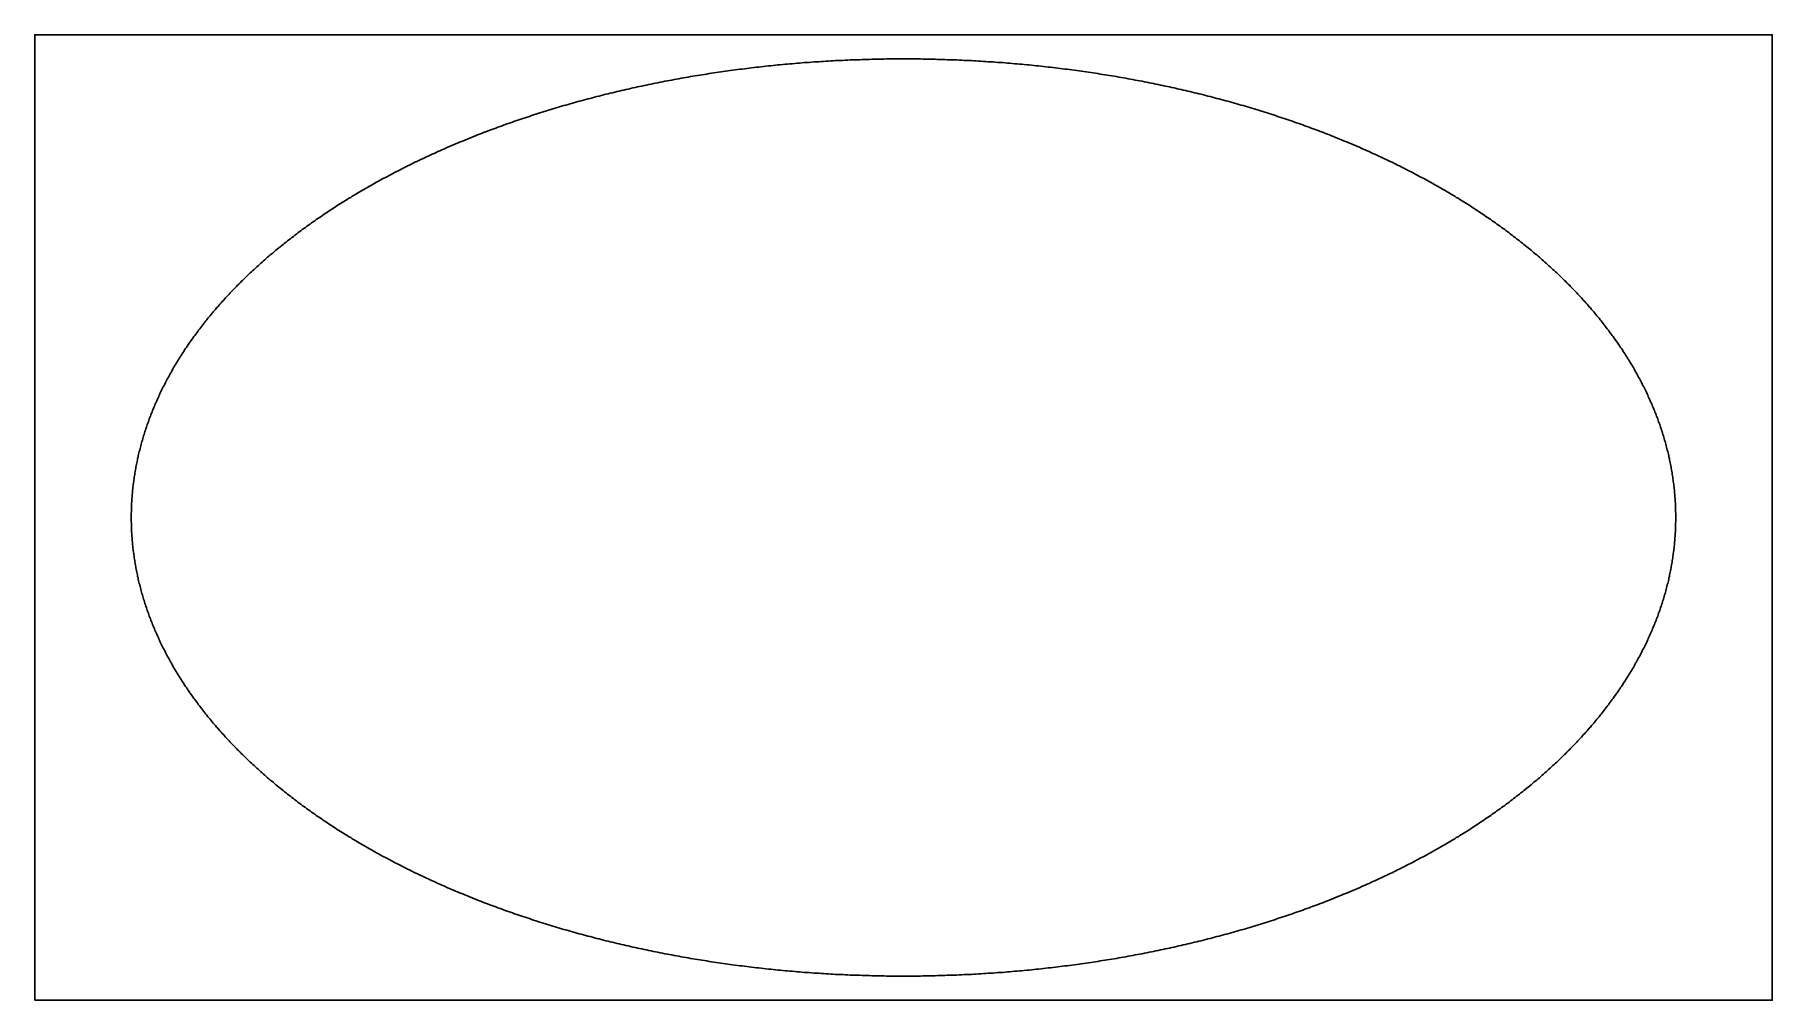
# Model space of a CAD drawing. Header units: inches. Extents: x 0 to 18, y 0 to 10.
import ezdxf

# ---------------------------------------------------------------- set-up
doc = ezdxf.new("R2010")
doc.units = ezdxf.units.IN
doc.header["$MEASUREMENT"] = 0
doc.layers.add('CUT_OUTSIDE', color=5, linetype='Continuous')
doc.layers.add('REFERENCE_SHEET', color=8, linetype='Continuous')

msp = doc.modelspace()

# ---------------------------------------------------------------- linework, layer by layer
at = {"layer": 'CUT_OUTSIDE'}
msp.add_lwpolyline([(17, 5), (17, 5.015), (17, 5.03), (17, 5.045), (16.999, 5.06), (16.999, 5.075), (16.999, 5.09), (16.998, 5.104), (16.997, 5.119), (16.997, 5.134), (16.996, 5.149), (16.995, 5.164), (16.994, 5.179), (16.993, 5.194), (16.992, 5.209), (16.991, 5.224), (16.99, 5.239), (16.989, 5.254), (16.987, 5.268), (16.986, 5.283), (16.984, 5.298), (16.983, 5.313), (16.981, 5.328), (16.979, 5.343), (16.977, 5.358), (16.975, 5.373), (16.973, 5.388), (16.971, 5.402), (16.969, 5.417), (16.967, 5.432), (16.964, 5.447), (16.962, 5.462), (16.96, 5.477), (16.957, 5.492), (16.954, 5.506), (16.952, 5.521), (16.949, 5.536), (16.946, 5.551), (16.943, 5.566), (16.94, 5.581), (16.937, 5.595), (16.934, 5.61), (16.93, 5.625), (16.927, 5.64), (16.924, 5.655), (16.92, 5.669), (16.917, 5.684), (16.913, 5.699), (16.909, 5.714), (16.905, 5.728), (16.902, 5.743), (16.898, 5.758), (16.893, 5.773), (16.889, 5.787), (16.885, 5.802), (16.881, 5.817), (16.877, 5.831), (16.872, 5.846), (16.868, 5.861), (16.863, 5.875), (16.858, 5.89), (16.854, 5.905), (16.849, 5.919), (16.844, 5.934), (16.839, 5.949), (16.834, 5.963), (16.829, 5.978), (16.823, 5.992), (16.818, 6.007), (16.813, 6.022), (16.807, 6.036), (16.802, 6.051), (16.796, 6.065), (16.791, 6.08), (16.785, 6.094), (16.779, 6.109), (16.773, 6.123), (16.767, 6.138), (16.761, 6.152), (16.755, 6.167), (16.749, 6.181), (16.742, 6.196), (16.736, 6.21), (16.73, 6.225), (16.723, 6.239), (16.716, 6.253), (16.71, 6.268), (16.703, 6.282), (16.696, 6.297), (16.689, 6.311), (16.682, 6.325), (16.675, 6.34), (16.668, 6.354), (16.661, 6.368), (16.654, 6.382), (16.646, 6.397), (16.639, 6.411), (16.631, 6.425), (16.624, 6.439), (16.616, 6.454), (16.608, 6.468), (16.601, 6.482), (16.593, 6.496), (16.585, 6.51), (16.577, 6.524), (16.569, 6.539), (16.561, 6.553), (16.552, 6.567), (16.544, 6.581), (16.536, 6.595), (16.527, 6.609), (16.518, 6.623), (16.51, 6.637), (16.501, 6.651), (16.492, 6.665), (16.484, 6.679), (16.475, 6.693), (16.466, 6.707), (16.457, 6.721), (16.447, 6.735), (16.438, 6.749), (16.429, 6.762), (16.42, 6.776), (16.41, 6.79), (16.401, 6.804), (16.391, 6.818), (16.381, 6.832), (16.372, 6.845), (16.362, 6.859), (16.352, 6.873), (16.342, 6.886), (16.332, 6.9), (16.322, 6.914), (16.312, 6.927), (16.302, 6.941), (16.291, 6.955), (16.281, 6.968), (16.27, 6.982), (16.26, 6.995), (16.249, 7.009), (16.239, 7.022), (16.228, 7.036), (16.217, 7.049), (16.206, 7.063), (16.195, 7.076), (16.184, 7.09), (16.173, 7.103), (16.162, 7.116), (16.151, 7.13), (16.139, 7.143), (16.128, 7.156), (16.117, 7.17), (16.105, 7.183), (16.094, 7.196), (16.082, 7.209), (16.07, 7.223), (16.058, 7.236), (16.046, 7.249), (16.035, 7.262), (16.023, 7.275), (16.01, 7.288), (15.998, 7.301), (15.986, 7.314), (15.974, 7.327), (15.961, 7.34), (15.949, 7.353), (15.937, 7.366), (15.924, 7.379), (15.911, 7.392), (15.899, 7.405), (15.886, 7.418), (15.873, 7.431), (15.86, 7.444), (15.847, 7.456), (15.834, 7.469), (15.821, 7.482), (15.808, 7.495), (15.795, 7.507), (15.781, 7.52), (15.768, 7.533), (15.755, 7.545), (15.741, 7.558), (15.728, 7.57), (15.714, 7.583), (15.7, 7.595), (15.686, 7.608), (15.673, 7.62), (15.659, 7.633), (15.645, 7.645), (15.631, 7.658), (15.617, 7.67), (15.602, 7.682), (15.588, 7.695), (15.574, 7.707), (15.56, 7.719), (15.545, 7.731), (15.531, 7.743), (15.516, 7.756), (15.502, 7.768), (15.487, 7.78), (15.472, 7.792), (15.457, 7.804), (15.442, 7.816), (15.428, 7.828), (15.413, 7.84), (15.397, 7.852), (15.382, 7.864), (15.367, 7.876), (15.352, 7.888), (15.337, 7.9), (15.321, 7.911), (15.306, 7.923), (15.29, 7.935), (15.275, 7.947), (15.259, 7.958), (15.243, 7.97), (15.228, 7.982), (15.212, 7.993), (15.196, 8.005), (15.18, 8.016), (15.164, 8.028), (15.148, 8.039), (15.132, 8.051), (15.116, 8.062), (15.1, 8.074), (15.083, 8.085), (15.067, 8.096), (15.05, 8.108), (15.034, 8.119), (15.017, 8.13), (15.001, 8.141), (14.984, 8.152), (14.968, 8.164), (14.951, 8.175), (14.934, 8.186), (14.917, 8.197), (14.9, 8.208), (14.883, 8.219), (14.866, 8.23), (14.849, 8.241), (14.832, 8.252), (14.815, 8.262), (14.797, 8.273), (14.78, 8.284), (14.762, 8.295), (14.745, 8.306), (14.727, 8.316), (14.71, 8.327), (14.692, 8.338), (14.675, 8.348), (14.657, 8.359), (14.639, 8.369), (14.621, 8.38), (14.603, 8.39), (14.585, 8.401), (14.567, 8.411), (14.549, 8.421), (14.531, 8.432), (14.513, 8.442), (14.495, 8.452), (14.476, 8.463), (14.458, 8.473), (14.44, 8.483), (14.421, 8.493), (14.403, 8.503), (14.384, 8.513), (14.365, 8.523), (14.347, 8.533), (14.328, 8.543), (14.309, 8.553), (14.29, 8.563), (14.272, 8.573), (14.253, 8.583), (14.234, 8.592), (14.215, 8.602), (14.196, 8.612), (14.176, 8.622), (14.157, 8.631), (14.138, 8.641), (14.119, 8.65), (14.099, 8.66), (14.08, 8.669), (14.061, 8.679), (14.041, 8.688), (14.022, 8.698), (14.002, 8.707), (13.982, 8.716), (13.963, 8.726), (13.943, 8.735), (13.923, 8.744), (13.903, 8.753), (13.883, 8.762), (13.863, 8.771), (13.843, 8.781), (13.823, 8.79), (13.803, 8.799), (13.783, 8.807), (13.763, 8.816), (13.743, 8.825), (13.723, 8.834), (13.702, 8.843), (13.682, 8.852), (13.662, 8.86), (13.641, 8.869), (13.621, 8.878), (13.6, 8.886), (13.579, 8.895), (13.559, 8.903), (13.538, 8.912), (13.517, 8.92), (13.497, 8.929), (13.476, 8.937), (13.455, 8.945), (13.434, 8.954), (13.413, 8.962), (13.392, 8.97), (13.371, 8.978), (13.35, 8.986), (13.329, 8.994), (13.308, 9.003), (13.287, 9.011), (13.265, 9.019), (13.244, 9.026), (13.223, 9.034), (13.201, 9.042), (13.18, 9.05), (13.159, 9.058), (13.137, 9.066), (13.116, 9.073), (13.094, 9.081), (13.072, 9.089), (13.051, 9.096), (13.029, 9.104), (13.007, 9.111), (12.985, 9.119), (12.964, 9.126), (12.942, 9.133), (12.92, 9.141), (12.898, 9.148), (12.876, 9.155), (12.854, 9.162), (12.832, 9.17), (12.81, 9.177), (12.788, 9.184), (12.766, 9.191), (12.743, 9.198), (12.721, 9.205), (12.699, 9.212), (12.677, 9.219), (12.654, 9.225), (12.632, 9.232), (12.61, 9.239), (12.587, 9.246), (12.565, 9.252), (12.542, 9.259), (12.52, 9.266), (12.497, 9.272), (12.474, 9.279), (12.452, 9.285), (12.429, 9.292), (12.406, 9.298), (12.383, 9.304), (12.361, 9.311), (12.338, 9.317), (12.315, 9.323), (12.292, 9.329), (12.269, 9.335), (12.246, 9.341), (12.223, 9.347), (12.2, 9.353), (12.177, 9.359), (12.154, 9.365), (12.131, 9.371), (12.108, 9.377), (12.085, 9.383), (12.061, 9.388), (12.038, 9.394), (12.015, 9.4), (11.992, 9.405), (11.968, 9.411), (11.945, 9.416), (11.922, 9.422), (11.898, 9.427), (11.875, 9.433), (11.851, 9.438), (11.828, 9.443), (11.804, 9.449), (11.781, 9.454), (11.757, 9.459), (11.734, 9.464), (11.71, 9.469), (11.686, 9.474), (11.663, 9.479), (11.639, 9.484), (11.615, 9.489), (11.591, 9.494), (11.568, 9.499), (11.544, 9.503), (11.52, 9.508), (11.496, 9.513), (11.472, 9.518), (11.448, 9.522), (11.424, 9.527), (11.4, 9.531), (11.376, 9.536), (11.352, 9.54), (11.328, 9.544), (11.304, 9.549), (11.28, 9.553), (11.256, 9.557), (11.232, 9.561), (11.208, 9.566), (11.184, 9.57), (11.159, 9.574), (11.135, 9.578), (11.111, 9.582), (11.087, 9.586), (11.062, 9.589), (11.038, 9.593), (11.014, 9.597), (10.99, 9.601), (10.965, 9.604), (10.941, 9.608), (10.916, 9.612), (10.892, 9.615), (10.868, 9.619), (10.843, 9.622), (10.819, 9.626), (10.794, 9.629), (10.77, 9.632), (10.745, 9.636), (10.721, 9.639), (10.696, 9.642), (10.671, 9.645), (10.647, 9.648), (10.622, 9.651), (10.598, 9.654), (10.573, 9.657), (10.548, 9.66), (10.524, 9.663), (10.499, 9.666), (10.474, 9.669), (10.45, 9.671), (10.425, 9.674), (10.4, 9.677), (10.375, 9.679), (10.351, 9.682), (10.326, 9.684), (10.301, 9.687), (10.276, 9.689), (10.251, 9.692), (10.227, 9.694), (10.202, 9.696), (10.177, 9.698), (10.152, 9.7), (10.127, 9.703), (10.102, 9.705), (10.077, 9.707), (10.053, 9.709), (10.028, 9.711), (10.003, 9.713), (9.978, 9.714), (9.953, 9.716), (9.928, 9.718), (9.903, 9.72), (9.878, 9.721), (9.853, 9.723), (9.828, 9.724), (9.803, 9.726), (9.778, 9.727), (9.753, 9.729), (9.728, 9.73), (9.703, 9.732), (9.678, 9.733), (9.653, 9.734), (9.628, 9.735), (9.603, 9.737), (9.578, 9.738), (9.552, 9.739), (9.527, 9.74), (9.502, 9.741), (9.477, 9.742), (9.452, 9.742), (9.427, 9.743), (9.402, 9.744), (9.377, 9.745), (9.352, 9.745), (9.327, 9.746), (9.302, 9.747), (9.276, 9.747), (9.251, 9.748), (9.226, 9.748), (9.201, 9.748), (9.176, 9.749), (9.151, 9.749), (9.126, 9.749), (9.101, 9.75), (9.075, 9.75), (9.05, 9.75), (9.025, 9.75), (9, 9.75), (8.975, 9.75), (8.95, 9.75), (8.925, 9.75), (8.899, 9.75), (8.874, 9.749), (8.849, 9.749), (8.824, 9.749), (8.799, 9.748), (8.774, 9.748), (8.749, 9.748), (8.724, 9.747), (8.698, 9.747), (8.673, 9.746), (8.648, 9.745), (8.623, 9.745), (8.598, 9.744), (8.573, 9.743), (8.548, 9.742), (8.523, 9.742), (8.498, 9.741), (8.473, 9.74), (8.448, 9.739), (8.422, 9.738), (8.397, 9.737), (8.372, 9.735), (8.347, 9.734), (8.322, 9.733), (8.297, 9.732), (8.272, 9.73), (8.247, 9.729), (8.222, 9.727), (8.197, 9.726), (8.172, 9.724), (8.147, 9.723), (8.122, 9.721), (8.097, 9.72), (8.072, 9.718), (8.047, 9.716), (8.022, 9.714), (7.997, 9.713), (7.972, 9.711), (7.947, 9.709), (7.923, 9.707), (7.898, 9.705), (7.873, 9.703), (7.848, 9.7), (7.823, 9.698), (7.798, 9.696), (7.773, 9.694), (7.749, 9.692), (7.724, 9.689), (7.699, 9.687), (7.674, 9.684), (7.649, 9.682), (7.625, 9.679), (7.6, 9.677), (7.575, 9.674), (7.55, 9.671), (7.526, 9.669), (7.501, 9.666), (7.476, 9.663), (7.452, 9.66), (7.427, 9.657), (7.402, 9.654), (7.378, 9.651), (7.353, 9.648), (7.329, 9.645), (7.304, 9.642), (7.279, 9.639), (7.255, 9.636), (7.23, 9.632), (7.206, 9.629), (7.181, 9.626), (7.157, 9.622), (7.132, 9.619), (7.108, 9.615), (7.084, 9.612), (7.059, 9.608), (7.035, 9.604), (7.01, 9.601), (6.986, 9.597), (6.962, 9.593), (6.938, 9.589), (6.913, 9.586), (6.889, 9.582), (6.865, 9.578), (6.841, 9.574), (6.816, 9.57), (6.792, 9.566), (6.768, 9.561), (6.744, 9.557), (6.72, 9.553), (6.696, 9.549), (6.672, 9.544), (6.648, 9.54), (6.624, 9.536), (6.6, 9.531), (6.576, 9.527), (6.552, 9.522), (6.528, 9.518), (6.504, 9.513), (6.48, 9.508), (6.456, 9.503), (6.432, 9.499), (6.409, 9.494), (6.385, 9.489), (6.361, 9.484), (6.337, 9.479), (6.314, 9.474), (6.29, 9.469), (6.266, 9.464), (6.243, 9.459), (6.219, 9.454), (6.196, 9.449), (6.172, 9.443), (6.149, 9.438), (6.125, 9.433), (6.102, 9.427), (6.078, 9.422), (6.055, 9.416), (6.032, 9.411), (6.008, 9.405), (5.985, 9.4), (5.962, 9.394), (5.939, 9.388), (5.915, 9.383), (5.892, 9.377), (5.869, 9.371), (5.846, 9.365), (5.823, 9.359), (5.8, 9.353), (5.777, 9.347), (5.754, 9.341), (5.731, 9.335), (5.708, 9.329), (5.685, 9.323), (5.662, 9.317), (5.639, 9.311), (5.617, 9.304), (5.594, 9.298), (5.571, 9.292), (5.548, 9.285), (5.526, 9.279), (5.503, 9.272), (5.48, 9.266), (5.458, 9.259), (5.435, 9.252), (5.413, 9.246), (5.39, 9.239), (5.368, 9.232), (5.346, 9.225), (5.323, 9.219), (5.301, 9.212), (5.279, 9.205), (5.257, 9.198), (5.234, 9.191), (5.212, 9.184), (5.19, 9.177), (5.168, 9.17), (5.146, 9.162), (5.124, 9.155), (5.102, 9.148), (5.08, 9.141), (5.058, 9.133), (5.036, 9.126), (5.015, 9.119), (4.993, 9.111), (4.971, 9.104), (4.949, 9.096), (4.928, 9.089), (4.906, 9.081), (4.884, 9.073), (4.863, 9.066), (4.841, 9.058), (4.82, 9.05), (4.799, 9.042), (4.777, 9.034), (4.756, 9.026), (4.735, 9.019), (4.713, 9.011), (4.692, 9.003), (4.671, 8.994), (4.65, 8.986), (4.629, 8.978), (4.608, 8.97), (4.587, 8.962), (4.566, 8.954), (4.545, 8.945), (4.524, 8.937), (4.503, 8.929), (4.483, 8.92), (4.462, 8.912), (4.441, 8.903), (4.421, 8.895), (4.4, 8.886), (4.379, 8.878), (4.359, 8.869), (4.338, 8.86), (4.318, 8.852), (4.298, 8.843), (4.277, 8.834), (4.257, 8.825), (4.237, 8.816), (4.217, 8.807), (4.197, 8.799), (4.177, 8.79), (4.157, 8.781), (4.137, 8.771), (4.117, 8.762), (4.097, 8.753), (4.077, 8.744), (4.057, 8.735), (4.037, 8.726), (4.018, 8.716), (3.998, 8.707), (3.978, 8.698), (3.959, 8.688), (3.939, 8.679), (3.92, 8.669), (3.901, 8.66), (3.881, 8.65), (3.862, 8.641), (3.843, 8.631), (3.824, 8.622), (3.804, 8.612), (3.785, 8.602), (3.766, 8.592), (3.747, 8.583), (3.728, 8.573), (3.71, 8.563), (3.691, 8.553), (3.672, 8.543), (3.653, 8.533), (3.635, 8.523), (3.616, 8.513), (3.597, 8.503), (3.579, 8.493), (3.56, 8.483), (3.542, 8.473), (3.524, 8.463), (3.505, 8.452), (3.487, 8.442), (3.469, 8.432), (3.451, 8.421), (3.433, 8.411), (3.415, 8.401), (3.397, 8.39), (3.379, 8.38), (3.361, 8.369), (3.343, 8.359), (3.325, 8.348), (3.308, 8.338), (3.29, 8.327), (3.273, 8.316), (3.255, 8.306), (3.238, 8.295), (3.22, 8.284), (3.203, 8.273), (3.185, 8.262), (3.168, 8.252), (3.151, 8.241), (3.134, 8.23), (3.117, 8.219), (3.1, 8.208), (3.083, 8.197), (3.066, 8.186), (3.049, 8.175), (3.032, 8.164), (3.016, 8.152), (2.999, 8.141), (2.983, 8.13), (2.966, 8.119), (2.95, 8.108), (2.933, 8.096), (2.917, 8.085), (2.9, 8.074), (2.884, 8.062), (2.868, 8.051), (2.852, 8.039), (2.836, 8.028), (2.82, 8.016), (2.804, 8.005), (2.788, 7.993), (2.772, 7.982), (2.757, 7.97), (2.741, 7.958), (2.725, 7.947), (2.71, 7.935), (2.694, 7.923), (2.679, 7.911), (2.663, 7.9), (2.648, 7.888), (2.633, 7.876), (2.618, 7.864), (2.603, 7.852), (2.587, 7.84), (2.572, 7.828), (2.558, 7.816), (2.543, 7.804), (2.528, 7.792), (2.513, 7.78), (2.498, 7.768), (2.484, 7.756), (2.469, 7.743), (2.455, 7.731), (2.44, 7.719), (2.426, 7.707), (2.412, 7.695), (2.398, 7.682), (2.383, 7.67), (2.369, 7.658), (2.355, 7.645), (2.341, 7.633), (2.327, 7.62), (2.314, 7.608), (2.3, 7.595), (2.286, 7.583), (2.272, 7.57), (2.259, 7.558), (2.245, 7.545), (2.232, 7.533), (2.219, 7.52), (2.205, 7.507), (2.192, 7.495), (2.179, 7.482), (2.166, 7.469), (2.153, 7.456), (2.14, 7.444), (2.127, 7.431), (2.114, 7.418), (2.101, 7.405), (2.089, 7.392), (2.076, 7.379), (2.063, 7.366), (2.051, 7.353), (2.039, 7.34), (2.026, 7.327), (2.014, 7.314), (2.002, 7.301), (1.99, 7.288), (1.977, 7.275), (1.965, 7.262), (1.954, 7.249), (1.942, 7.236), (1.93, 7.223), (1.918, 7.209), (1.906, 7.196), (1.895, 7.183), (1.883, 7.17), (1.872, 7.156), (1.861, 7.143), (1.849, 7.13), (1.838, 7.116), (1.827, 7.103), (1.816, 7.09), (1.805, 7.076), (1.794, 7.063), (1.783, 7.049), (1.772, 7.036), (1.761, 7.022), (1.751, 7.009), (1.74, 6.995), (1.73, 6.982), (1.719, 6.968), (1.709, 6.955), (1.698, 6.941), (1.688, 6.927), (1.678, 6.914), (1.668, 6.9), (1.658, 6.886), (1.648, 6.873), (1.638, 6.859), (1.628, 6.845), (1.619, 6.832), (1.609, 6.818), (1.599, 6.804), (1.59, 6.79), (1.58, 6.776), (1.571, 6.762), (1.562, 6.749), (1.553, 6.735), (1.543, 6.721), (1.534, 6.707), (1.525, 6.693), (1.516, 6.679), (1.508, 6.665), (1.499, 6.651), (1.49, 6.637), (1.482, 6.623), (1.473, 6.609), (1.464, 6.595), (1.456, 6.581), (1.448, 6.567), (1.439, 6.553), (1.431, 6.539), (1.423, 6.524), (1.415, 6.51), (1.407, 6.496), (1.399, 6.482), (1.392, 6.468), (1.384, 6.454), (1.376, 6.439), (1.369, 6.425), (1.361, 6.411), (1.354, 6.397), (1.346, 6.382), (1.339, 6.368), (1.332, 6.354), (1.325, 6.34), (1.318, 6.325), (1.311, 6.311), (1.304, 6.297), (1.297, 6.282), (1.29, 6.268), (1.284, 6.253), (1.277, 6.239), (1.27, 6.225), (1.264, 6.21), (1.258, 6.196), (1.251, 6.181), (1.245, 6.167), (1.239, 6.152), (1.233, 6.138), (1.227, 6.123), (1.221, 6.109), (1.215, 6.094), (1.209, 6.08), (1.204, 6.065), (1.198, 6.051), (1.193, 6.036), (1.187, 6.022), (1.182, 6.007), (1.177, 5.992), (1.171, 5.978), (1.166, 5.963), (1.161, 5.949), (1.156, 5.934), (1.151, 5.919), (1.146, 5.905), (1.142, 5.89), (1.137, 5.875), (1.132, 5.861), (1.128, 5.846), (1.123, 5.831), (1.119, 5.817), (1.115, 5.802), (1.111, 5.787), (1.107, 5.773), (1.102, 5.758), (1.098, 5.743), (1.095, 5.728), (1.091, 5.714), (1.087, 5.699), (1.083, 5.684), (1.08, 5.669), (1.076, 5.655), (1.073, 5.64), (1.07, 5.625), (1.066, 5.61), (1.063, 5.595), (1.06, 5.581), (1.057, 5.566), (1.054, 5.551), (1.051, 5.536), (1.048, 5.521), (1.046, 5.506), (1.043, 5.492), (1.04, 5.477), (1.038, 5.462), (1.036, 5.447), (1.033, 5.432), (1.031, 5.417), (1.029, 5.402), (1.027, 5.388), (1.025, 5.373), (1.023, 5.358), (1.021, 5.343), (1.019, 5.328), (1.017, 5.313), (1.016, 5.298), (1.014, 5.283), (1.013, 5.268), (1.011, 5.254), (1.01, 5.239), (1.009, 5.224), (1.008, 5.209), (1.007, 5.194), (1.006, 5.179), (1.005, 5.164), (1.004, 5.149), (1.003, 5.134), (1.003, 5.119), (1.002, 5.104), (1.001, 5.09), (1.001, 5.075), (1.001, 5.06), (1, 5.045), (1, 5.03), (1, 5.015), (1, 5), (1, 4.985), (1, 4.97), (1, 4.955), (1.001, 4.94), (1.001, 4.925), (1.001, 4.91), (1.002, 4.896), (1.003, 4.881), (1.003, 4.866), (1.004, 4.851), (1.005, 4.836), (1.006, 4.821), (1.007, 4.806), (1.008, 4.791), (1.009, 4.776), (1.01, 4.761), (1.011, 4.746), (1.013, 4.732), (1.014, 4.717), (1.016, 4.702), (1.017, 4.687), (1.019, 4.672), (1.021, 4.657), (1.023, 4.642), (1.025, 4.627), (1.027, 4.612), (1.029, 4.598), (1.031, 4.583), (1.033, 4.568), (1.036, 4.553), (1.038, 4.538), (1.04, 4.523), (1.043, 4.508), (1.046, 4.494), (1.048, 4.479), (1.051, 4.464), (1.054, 4.449), (1.057, 4.434), (1.06, 4.419), (1.063, 4.405), (1.066, 4.39), (1.07, 4.375), (1.073, 4.36), (1.076, 4.345), (1.08, 4.331), (1.083, 4.316), (1.087, 4.301), (1.091, 4.286), (1.095, 4.272), (1.098, 4.257), (1.102, 4.242), (1.107, 4.227), (1.111, 4.213), (1.115, 4.198), (1.119, 4.183), (1.123, 4.169), (1.128, 4.154), (1.132, 4.139), (1.137, 4.125), (1.142, 4.11), (1.146, 4.095), (1.151, 4.081), (1.156, 4.066), (1.161, 4.051), (1.166, 4.037), (1.171, 4.022), (1.177, 4.008), (1.182, 3.993), (1.187, 3.978), (1.193, 3.964), (1.198, 3.949), (1.204, 3.935), (1.209, 3.92), (1.215, 3.906), (1.221, 3.891), (1.227, 3.877), (1.233, 3.862), (1.239, 3.848), (1.245, 3.833), (1.251, 3.819), (1.258, 3.804), (1.264, 3.79), (1.27, 3.775), (1.277, 3.761), (1.284, 3.747), (1.29, 3.732), (1.297, 3.718), (1.304, 3.703), (1.311, 3.689), (1.318, 3.675), (1.325, 3.66), (1.332, 3.646), (1.339, 3.632), (1.346, 3.618), (1.354, 3.603), (1.361, 3.589), (1.369, 3.575), (1.376, 3.561), (1.384, 3.546), (1.392, 3.532), (1.399, 3.518), (1.407, 3.504), (1.415, 3.49), (1.423, 3.476), (1.431, 3.461), (1.439, 3.447), (1.448, 3.433), (1.456, 3.419), (1.464, 3.405), (1.473, 3.391), (1.482, 3.377), (1.49, 3.363), (1.499, 3.349), (1.508, 3.335), (1.516, 3.321), (1.525, 3.307), (1.534, 3.293), (1.543, 3.279), (1.553, 3.265), (1.562, 3.251), (1.571, 3.238), (1.58, 3.224), (1.59, 3.21), (1.599, 3.196), (1.609, 3.182), (1.619, 3.168), (1.628, 3.155), (1.638, 3.141), (1.648, 3.127), (1.658, 3.114), (1.668, 3.1), (1.678, 3.086), (1.688, 3.073), (1.698, 3.059), (1.709, 3.045), (1.719, 3.032), (1.73, 3.018), (1.74, 3.005), (1.751, 2.991), (1.761, 2.978), (1.772, 2.964), (1.783, 2.951), (1.794, 2.937), (1.805, 2.924), (1.816, 2.91), (1.827, 2.897), (1.838, 2.884), (1.849, 2.87), (1.861, 2.857), (1.872, 2.844), (1.883, 2.83), (1.895, 2.817), (1.906, 2.804), (1.918, 2.791), (1.93, 2.777), (1.942, 2.764), (1.954, 2.751), (1.965, 2.738), (1.977, 2.725), (1.99, 2.712), (2.002, 2.699), (2.014, 2.686), (2.026, 2.673), (2.039, 2.66), (2.051, 2.647), (2.063, 2.634), (2.076, 2.621), (2.089, 2.608), (2.101, 2.595), (2.114, 2.582), (2.127, 2.569), (2.14, 2.556), (2.153, 2.544), (2.166, 2.531), (2.179, 2.518), (2.192, 2.505), (2.205, 2.493), (2.219, 2.48), (2.232, 2.467), (2.245, 2.455), (2.259, 2.442), (2.272, 2.43), (2.286, 2.417), (2.3, 2.405), (2.314, 2.392), (2.327, 2.38), (2.341, 2.367), (2.355, 2.355), (2.369, 2.342), (2.383, 2.33), (2.398, 2.318), (2.412, 2.305), (2.426, 2.293), (2.44, 2.281), (2.455, 2.269), (2.469, 2.257), (2.484, 2.244), (2.498, 2.232), (2.513, 2.22), (2.528, 2.208), (2.543, 2.196), (2.558, 2.184), (2.572, 2.172), (2.587, 2.16), (2.603, 2.148), (2.618, 2.136), (2.633, 2.124), (2.648, 2.112), (2.663, 2.1), (2.679, 2.089), (2.694, 2.077), (2.71, 2.065), (2.725, 2.053), (2.741, 2.042), (2.757, 2.03), (2.772, 2.018), (2.788, 2.007), (2.804, 1.995), (2.82, 1.984), (2.836, 1.972), (2.852, 1.961), (2.868, 1.949), (2.884, 1.938), (2.9, 1.926), (2.917, 1.915), (2.933, 1.904), (2.95, 1.892), (2.966, 1.881), (2.983, 1.87), (2.999, 1.859), (3.016, 1.848), (3.032, 1.836), (3.049, 1.825), (3.066, 1.814), (3.083, 1.803), (3.1, 1.792), (3.117, 1.781), (3.134, 1.77), (3.151, 1.759), (3.168, 1.748), (3.185, 1.738), (3.203, 1.727), (3.22, 1.716), (3.238, 1.705), (3.255, 1.694), (3.273, 1.684), (3.29, 1.673), (3.308, 1.662), (3.325, 1.652), (3.343, 1.641), (3.361, 1.631), (3.379, 1.62), (3.397, 1.61), (3.415, 1.599), (3.433, 1.589), (3.451, 1.579), (3.469, 1.568), (3.487, 1.558), (3.505, 1.548), (3.524, 1.537), (3.542, 1.527), (3.56, 1.517), (3.579, 1.507), (3.597, 1.497), (3.616, 1.487), (3.635, 1.477), (3.653, 1.467), (3.672, 1.457), (3.691, 1.447), (3.71, 1.437), (3.728, 1.427), (3.747, 1.417), (3.766, 1.408), (3.785, 1.398), (3.804, 1.388), (3.824, 1.378), (3.843, 1.369), (3.862, 1.359), (3.881, 1.35), (3.901, 1.34), (3.92, 1.331), (3.939, 1.321), (3.959, 1.312), (3.978, 1.302), (3.998, 1.293), (4.018, 1.284), (4.037, 1.274), (4.057, 1.265), (4.077, 1.256), (4.097, 1.247), (4.117, 1.238), (4.137, 1.229), (4.157, 1.219), (4.177, 1.21), (4.197, 1.201), (4.217, 1.193), (4.237, 1.184), (4.257, 1.175), (4.277, 1.166), (4.298, 1.157), (4.318, 1.148), (4.338, 1.14), (4.359, 1.131), (4.379, 1.122), (4.4, 1.114), (4.421, 1.105), (4.441, 1.097), (4.462, 1.088), (4.483, 1.08), (4.503, 1.071), (4.524, 1.063), (4.545, 1.055), (4.566, 1.046), (4.587, 1.038), (4.608, 1.03), (4.629, 1.022), (4.65, 1.014), (4.671, 1.006), (4.692, 0.997), (4.713, 0.989), (4.735, 0.981), (4.756, 0.974), (4.777, 0.966), (4.799, 0.958), (4.82, 0.95), (4.841, 0.942), (4.863, 0.934), (4.884, 0.927), (4.906, 0.919), (4.928, 0.911), (4.949, 0.904), (4.971, 0.896), (4.993, 0.889), (5.015, 0.881), (5.036, 0.874), (5.058, 0.867), (5.08, 0.859), (5.102, 0.852), (5.124, 0.845), (5.146, 0.838), (5.168, 0.83), (5.19, 0.823), (5.212, 0.816), (5.234, 0.809), (5.257, 0.802), (5.279, 0.795), (5.301, 0.788), (5.323, 0.781), (5.346, 0.775), (5.368, 0.768), (5.39, 0.761), (5.413, 0.754), (5.435, 0.748), (5.458, 0.741), (5.48, 0.734), (5.503, 0.728), (5.526, 0.721), (5.548, 0.715), (5.571, 0.708), (5.594, 0.702), (5.617, 0.696), (5.639, 0.689), (5.662, 0.683), (5.685, 0.677), (5.708, 0.671), (5.731, 0.665), (5.754, 0.659), (5.777, 0.653), (5.8, 0.647), (5.823, 0.641), (5.846, 0.635), (5.869, 0.629), (5.892, 0.623), (5.915, 0.617), (5.939, 0.612), (5.962, 0.606), (5.985, 0.6), (6.008, 0.595), (6.032, 0.589), (6.055, 0.584), (6.078, 0.578), (6.102, 0.573), (6.125, 0.567), (6.149, 0.562), (6.172, 0.557), (6.196, 0.551), (6.219, 0.546), (6.243, 0.541), (6.266, 0.536), (6.29, 0.531), (6.314, 0.526), (6.337, 0.521), (6.361, 0.516), (6.385, 0.511), (6.409, 0.506), (6.432, 0.501), (6.456, 0.497), (6.48, 0.492), (6.504, 0.487), (6.528, 0.482), (6.552, 0.478), (6.576, 0.473), (6.6, 0.469), (6.624, 0.464), (6.648, 0.46), (6.672, 0.456), (6.696, 0.451), (6.72, 0.447), (6.744, 0.443), (6.768, 0.439), (6.792, 0.434), (6.816, 0.43), (6.841, 0.426), (6.865, 0.422), (6.889, 0.418), (6.913, 0.414), (6.938, 0.411), (6.962, 0.407), (6.986, 0.403), (7.01, 0.399), (7.035, 0.396), (7.059, 0.392), (7.084, 0.388), (7.108, 0.385), (7.132, 0.381), (7.157, 0.378), (7.181, 0.374), (7.206, 0.371), (7.23, 0.368), (7.255, 0.364), (7.279, 0.361), (7.304, 0.358), (7.329, 0.355), (7.353, 0.352), (7.378, 0.349), (7.402, 0.346), (7.427, 0.343), (7.452, 0.34), (7.476, 0.337), (7.501, 0.334), (7.526, 0.331), (7.55, 0.329), (7.575, 0.326), (7.6, 0.323), (7.625, 0.321), (7.649, 0.318), (7.674, 0.316), (7.699, 0.313), (7.724, 0.311), (7.749, 0.308), (7.773, 0.306), (7.798, 0.304), (7.823, 0.302), (7.848, 0.3), (7.873, 0.297), (7.898, 0.295), (7.923, 0.293), (7.947, 0.291), (7.972, 0.289), (7.997, 0.287), (8.022, 0.286), (8.047, 0.284), (8.072, 0.282), (8.097, 0.28), (8.122, 0.279), (8.147, 0.277), (8.172, 0.276), (8.197, 0.274), (8.222, 0.273), (8.247, 0.271), (8.272, 0.27), (8.297, 0.268), (8.322, 0.267), (8.347, 0.266), (8.372, 0.265), (8.397, 0.263), (8.422, 0.262), (8.448, 0.261), (8.473, 0.26), (8.498, 0.259), (8.523, 0.258), (8.548, 0.258), (8.573, 0.257), (8.598, 0.256), (8.623, 0.255), (8.648, 0.255), (8.673, 0.254), (8.698, 0.253), (8.724, 0.253), (8.749, 0.252), (8.774, 0.252), (8.799, 0.252), (8.824, 0.251), (8.849, 0.251), (8.874, 0.251), (8.899, 0.25), (8.925, 0.25), (8.95, 0.25), (8.975, 0.25), (9, 0.25), (9.025, 0.25), (9.05, 0.25), (9.075, 0.25), (9.101, 0.25), (9.126, 0.251), (9.151, 0.251), (9.176, 0.251), (9.201, 0.252), (9.226, 0.252), (9.251, 0.252), (9.276, 0.253), (9.302, 0.253), (9.327, 0.254), (9.352, 0.255), (9.377, 0.255), (9.402, 0.256), (9.427, 0.257), (9.452, 0.258), (9.477, 0.258), (9.502, 0.259), (9.527, 0.26), (9.552, 0.261), (9.578, 0.262), (9.603, 0.263), (9.628, 0.265), (9.653, 0.266), (9.678, 0.267), (9.703, 0.268), (9.728, 0.27), (9.753, 0.271), (9.778, 0.273), (9.803, 0.274), (9.828, 0.276), (9.853, 0.277), (9.878, 0.279), (9.903, 0.28), (9.928, 0.282), (9.953, 0.284), (9.978, 0.286), (10.003, 0.287), (10.028, 0.289), (10.053, 0.291), (10.077, 0.293), (10.102, 0.295), (10.127, 0.297), (10.152, 0.3), (10.177, 0.302), (10.202, 0.304), (10.227, 0.306), (10.251, 0.308), (10.276, 0.311), (10.301, 0.313), (10.326, 0.316), (10.351, 0.318), (10.375, 0.321), (10.4, 0.323), (10.425, 0.326), (10.45, 0.329), (10.474, 0.331), (10.499, 0.334), (10.524, 0.337), (10.548, 0.34), (10.573, 0.343), (10.598, 0.346), (10.622, 0.349), (10.647, 0.352), (10.671, 0.355), (10.696, 0.358), (10.721, 0.361), (10.745, 0.364), (10.77, 0.368), (10.794, 0.371), (10.819, 0.374), (10.843, 0.378), (10.868, 0.381), (10.892, 0.385), (10.916, 0.388), (10.941, 0.392), (10.965, 0.396), (10.99, 0.399), (11.014, 0.403), (11.038, 0.407), (11.062, 0.411), (11.087, 0.414), (11.111, 0.418), (11.135, 0.422), (11.159, 0.426), (11.184, 0.43), (11.208, 0.434), (11.232, 0.439), (11.256, 0.443), (11.28, 0.447), (11.304, 0.451), (11.328, 0.456), (11.352, 0.46), (11.376, 0.464), (11.4, 0.469), (11.424, 0.473), (11.448, 0.478), (11.472, 0.482), (11.496, 0.487), (11.52, 0.492), (11.544, 0.497), (11.568, 0.501), (11.591, 0.506), (11.615, 0.511), (11.639, 0.516), (11.663, 0.521), (11.686, 0.526), (11.71, 0.531), (11.734, 0.536), (11.757, 0.541), (11.781, 0.546), (11.804, 0.551), (11.828, 0.557), (11.851, 0.562), (11.875, 0.567), (11.898, 0.573), (11.922, 0.578), (11.945, 0.584), (11.968, 0.589), (11.992, 0.595), (12.015, 0.6), (12.038, 0.606), (12.061, 0.612), (12.085, 0.617), (12.108, 0.623), (12.131, 0.629), (12.154, 0.635), (12.177, 0.641), (12.2, 0.647), (12.223, 0.653), (12.246, 0.659), (12.269, 0.665), (12.292, 0.671), (12.315, 0.677), (12.338, 0.683), (12.361, 0.689), (12.383, 0.696), (12.406, 0.702), (12.429, 0.708), (12.452, 0.715), (12.474, 0.721), (12.497, 0.728), (12.52, 0.734), (12.542, 0.741), (12.565, 0.748), (12.587, 0.754), (12.61, 0.761), (12.632, 0.768), (12.654, 0.775), (12.677, 0.781), (12.699, 0.788), (12.721, 0.795), (12.743, 0.802), (12.766, 0.809), (12.788, 0.816), (12.81, 0.823), (12.832, 0.83), (12.854, 0.838), (12.876, 0.845), (12.898, 0.852), (12.92, 0.859), (12.942, 0.867), (12.964, 0.874), (12.985, 0.881), (13.007, 0.889), (13.029, 0.896), (13.051, 0.904), (13.072, 0.911), (13.094, 0.919), (13.116, 0.927), (13.137, 0.934), (13.159, 0.942), (13.18, 0.95), (13.201, 0.958), (13.223, 0.966), (13.244, 0.974), (13.265, 0.981), (13.287, 0.989), (13.308, 0.997), (13.329, 1.006), (13.35, 1.014), (13.371, 1.022), (13.392, 1.03), (13.413, 1.038), (13.434, 1.046), (13.455, 1.055), (13.476, 1.063), (13.497, 1.071), (13.517, 1.08), (13.538, 1.088), (13.559, 1.097), (13.579, 1.105), (13.6, 1.114), (13.621, 1.122), (13.641, 1.131), (13.662, 1.14), (13.682, 1.148), (13.702, 1.157), (13.723, 1.166), (13.743, 1.175), (13.763, 1.184), (13.783, 1.193), (13.803, 1.201), (13.823, 1.21), (13.843, 1.219), (13.863, 1.229), (13.883, 1.238), (13.903, 1.247), (13.923, 1.256), (13.943, 1.265), (13.963, 1.274), (13.982, 1.284), (14.002, 1.293), (14.022, 1.302), (14.041, 1.312), (14.061, 1.321), (14.08, 1.331), (14.099, 1.34), (14.119, 1.35), (14.138, 1.359), (14.157, 1.369), (14.176, 1.378), (14.196, 1.388), (14.215, 1.398), (14.234, 1.408), (14.253, 1.417), (14.272, 1.427), (14.29, 1.437), (14.309, 1.447), (14.328, 1.457), (14.347, 1.467), (14.365, 1.477), (14.384, 1.487), (14.403, 1.497), (14.421, 1.507), (14.44, 1.517), (14.458, 1.527), (14.476, 1.537), (14.495, 1.548), (14.513, 1.558), (14.531, 1.568), (14.549, 1.579), (14.567, 1.589), (14.585, 1.599), (14.603, 1.61), (14.621, 1.62), (14.639, 1.631), (14.657, 1.641), (14.675, 1.652), (14.692, 1.662), (14.71, 1.673), (14.727, 1.684), (14.745, 1.694), (14.762, 1.705), (14.78, 1.716), (14.797, 1.727), (14.815, 1.738), (14.832, 1.748), (14.849, 1.759), (14.866, 1.77), (14.883, 1.781), (14.9, 1.792), (14.917, 1.803), (14.934, 1.814), (14.951, 1.825), (14.968, 1.836), (14.984, 1.848), (15.001, 1.859), (15.017, 1.87), (15.034, 1.881), (15.05, 1.892), (15.067, 1.904), (15.083, 1.915), (15.1, 1.926), (15.116, 1.938), (15.132, 1.949), (15.148, 1.961), (15.164, 1.972), (15.18, 1.984), (15.196, 1.995), (15.212, 2.007), (15.228, 2.018), (15.243, 2.03), (15.259, 2.042), (15.275, 2.053), (15.29, 2.065), (15.306, 2.077), (15.321, 2.089), (15.337, 2.1), (15.352, 2.112), (15.367, 2.124), (15.382, 2.136), (15.397, 2.148), (15.413, 2.16), (15.428, 2.172), (15.442, 2.184), (15.457, 2.196), (15.472, 2.208), (15.487, 2.22), (15.502, 2.232), (15.516, 2.244), (15.531, 2.257), (15.545, 2.269), (15.56, 2.281), (15.574, 2.293), (15.588, 2.305), (15.602, 2.318), (15.617, 2.33), (15.631, 2.342), (15.645, 2.355), (15.659, 2.367), (15.673, 2.38), (15.686, 2.392), (15.7, 2.405), (15.714, 2.417), (15.728, 2.43), (15.741, 2.442), (15.755, 2.455), (15.768, 2.467), (15.781, 2.48), (15.795, 2.493), (15.808, 2.505), (15.821, 2.518), (15.834, 2.531), (15.847, 2.544), (15.86, 2.556), (15.873, 2.569), (15.886, 2.582), (15.899, 2.595), (15.911, 2.608), (15.924, 2.621), (15.937, 2.634), (15.949, 2.647), (15.961, 2.66), (15.974, 2.673), (15.986, 2.686), (15.998, 2.699), (16.01, 2.712), (16.023, 2.725), (16.035, 2.738), (16.046, 2.751), (16.058, 2.764), (16.07, 2.777), (16.082, 2.791), (16.094, 2.804), (16.105, 2.817), (16.117, 2.83), (16.128, 2.844), (16.139, 2.857), (16.151, 2.87), (16.162, 2.884), (16.173, 2.897), (16.184, 2.91), (16.195, 2.924), (16.206, 2.937), (16.217, 2.951), (16.228, 2.964), (16.239, 2.978), (16.249, 2.991), (16.26, 3.005), (16.27, 3.018), (16.281, 3.032), (16.291, 3.045), (16.302, 3.059), (16.312, 3.073), (16.322, 3.086), (16.332, 3.1), (16.342, 3.114), (16.352, 3.127), (16.362, 3.141), (16.372, 3.155), (16.381, 3.168), (16.391, 3.182), (16.401, 3.196), (16.41, 3.21), (16.42, 3.224), (16.429, 3.238), (16.438, 3.251), (16.447, 3.265), (16.457, 3.279), (16.466, 3.293), (16.475, 3.307), (16.484, 3.321), (16.492, 3.335), (16.501, 3.349), (16.51, 3.363), (16.518, 3.377), (16.527, 3.391), (16.536, 3.405), (16.544, 3.419), (16.552, 3.433), (16.561, 3.447), (16.569, 3.461), (16.577, 3.476), (16.585, 3.49), (16.593, 3.504), (16.601, 3.518), (16.608, 3.532), (16.616, 3.546), (16.624, 3.561), (16.631, 3.575), (16.639, 3.589), (16.646, 3.603), (16.654, 3.618), (16.661, 3.632), (16.668, 3.646), (16.675, 3.66), (16.682, 3.675), (16.689, 3.689), (16.696, 3.703), (16.703, 3.718), (16.71, 3.732), (16.716, 3.747), (16.723, 3.761), (16.73, 3.775), (16.736, 3.79), (16.742, 3.804), (16.749, 3.819), (16.755, 3.833), (16.761, 3.848), (16.767, 3.862), (16.773, 3.877), (16.779, 3.891), (16.785, 3.906), (16.791, 3.92), (16.796, 3.935), (16.802, 3.949), (16.807, 3.964), (16.813, 3.978), (16.818, 3.993), (16.823, 4.008), (16.829, 4.022), (16.834, 4.037), (16.839, 4.051), (16.844, 4.066), (16.849, 4.081), (16.854, 4.095), (16.858, 4.11), (16.863, 4.125), (16.868, 4.139), (16.872, 4.154), (16.877, 4.169), (16.881, 4.183), (16.885, 4.198), (16.889, 4.213), (16.893, 4.227), (16.898, 4.242), (16.902, 4.257), (16.905, 4.272), (16.909, 4.286), (16.913, 4.301), (16.917, 4.316), (16.92, 4.331), (16.924, 4.345), (16.927, 4.36), (16.93, 4.375), (16.934, 4.39), (16.937, 4.405), (16.94, 4.419), (16.943, 4.434), (16.946, 4.449), (16.949, 4.464), (16.952, 4.479), (16.954, 4.494), (16.957, 4.508), (16.96, 4.523), (16.962, 4.538), (16.964, 4.553), (16.967, 4.568), (16.969, 4.583), (16.971, 4.598), (16.973, 4.612), (16.975, 4.627), (16.977, 4.642), (16.979, 4.657), (16.981, 4.672), (16.983, 4.687), (16.984, 4.702), (16.986, 4.717), (16.987, 4.732), (16.989, 4.746), (16.99, 4.761), (16.991, 4.776), (16.992, 4.791), (16.993, 4.806), (16.994, 4.821), (16.995, 4.836), (16.996, 4.851), (16.997, 4.866), (16.997, 4.881), (16.998, 4.896), (16.999, 4.91), (16.999, 4.925), (16.999, 4.94), (17, 4.955), (17, 4.97), (17, 4.985)], close=True, dxfattribs=at)
at = {"layer": 'REFERENCE_SHEET'}
msp.add_lwpolyline([(0, 0), (18, 0), (18, 10), (0, 10)], close=True, dxfattribs=at)

doc.saveas('drawing.dxf')
